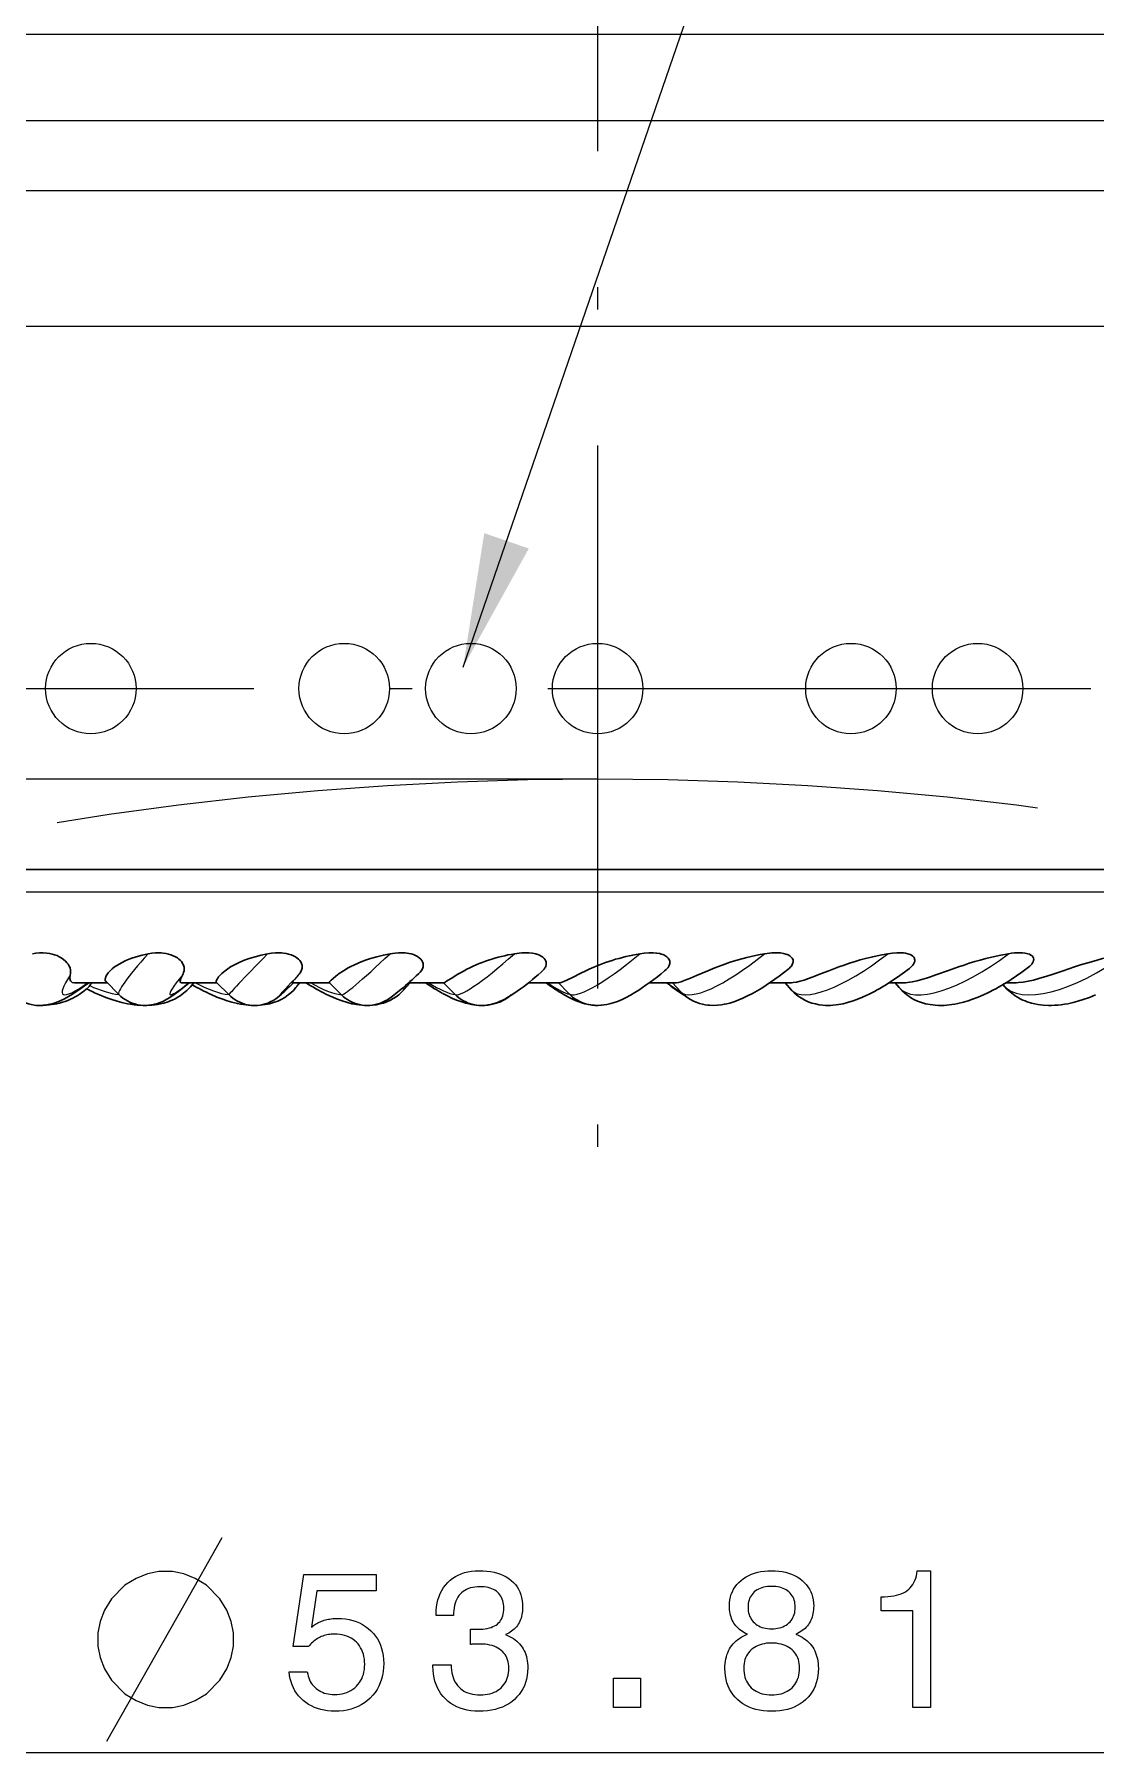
# Model space of a CAD drawing. Extents: x 0 to 420, y 0 to 594.
# Drawn here: x 260.23 to 283.69, y 248.71 to 286.67 of the extents above; entities that cross this region are included whole.
import ezdxf

# ---------------------------------------------------------------- set-up
doc = ezdxf.new("R2010")
doc.units = 0
doc.linetypes.add('DASHDOT', pattern=[18.5, 12, -3, 0.5, -3])
doc.linetypes.add('DASHED', pattern=[15, 12, -3])

msp = doc.modelspace()

# ---------------------------------------------------------------- linework, layer by layer
at = {"linetype": 'DASHDOT', "lineweight": 13}
for p, q in [((272.683, 351.588), (272.683, 260.119)), ((253.086, 272.215), (291.764, 272.215))]:
    msp.add_line(p, q, dxfattribs=at)
at = {"lineweight": 13}
for p, q in [((288.64, 286.67), (239.4, 286.67)), ((288.8, 284.76), (239.067, 284.76)), ((288.864, 283.215), (238.933, 283.215)), ((288.864, 280.215), (238.933, 280.215)), ((272.683, 270.215), (223.306, 270.215)), ((287.243, 267.715), (242.314, 267.715)), ((248.733, 248.707), (296.634, 248.707))]:
    msp.add_line(p, q, dxfattribs=at)
at = {"lineweight": 30}
msp.add_line((287.401, 268.215), (241.983, 268.215), dxfattribs=at)
at = {"lineweight": 30, "ltscale": 0.018034}
msp.add_line((261.844, 265.715), (261.123, 265.715), dxfattribs=at)
at = {"lineweight": 30, "ltscale": 0.008317}
msp.add_line((261.844, 265.715), (261.511, 265.715), dxfattribs=at)
at = {"lineweight": 30, "ltscale": 0.01002}
msp.add_line((262.101, 265.456), (261.819, 265.741), dxfattribs=at)
at = {"lineweight": 30, "ltscale": 0.019676}
msp.add_line((264.271, 265.715), (263.484, 265.715), dxfattribs=at)
at = {"lineweight": 30, "ltscale": 0.001276}
msp.add_line((263.727, 265.675), (263.758, 265.715), dxfattribs=at)
at = {"lineweight": 30, "ltscale": 0.012824}
msp.add_line((264.271, 265.715), (263.758, 265.715), dxfattribs=at)
at = {"lineweight": 30, "ltscale": 0.009715}
msp.add_line((264.537, 265.45), (264.262, 265.724), dxfattribs=at)
at = {"lineweight": 30, "ltscale": 0.020752}
msp.add_line((266.759, 265.715), (265.929, 265.715), dxfattribs=at)
at = {"lineweight": 30, "ltscale": 0.003514}
msp.add_line((266.017, 265.608), (266.108, 265.715), dxfattribs=at)
at = {"lineweight": 30, "ltscale": 0.016115}
msp.add_line((266.752, 265.715), (266.108, 265.715), dxfattribs=at)
at = {"lineweight": 30, "ltscale": 0.000127411}
msp.add_line((266.757, 265.715), (266.752, 265.715), dxfattribs=at)
at = {"lineweight": 30, "ltscale": 0.009332}
msp.add_line((267.02, 265.452), (266.756, 265.716), dxfattribs=at)
at = {"lineweight": 30, "ltscale": 0.005389}
msp.add_line((268.396, 265.555), (268.54, 265.715), dxfattribs=at)
at = {"lineweight": 30, "ltscale": 0.019364}
msp.add_line((269.281, 265.715), (268.506, 265.715), dxfattribs=at)
at = {"lineweight": 30, "ltscale": 0.018356}
msp.add_line((269.274, 265.715), (268.54, 265.715), dxfattribs=at)
at = {"lineweight": 30, "ltscale": 0.000138855}
msp.add_line((269.279, 265.715), (269.274, 265.715), dxfattribs=at)
at = {"lineweight": 30, "ltscale": 0.008869}
msp.add_line((269.527, 265.463), (269.278, 265.715), dxfattribs=at)
at = {"lineweight": 30, "ltscale": 0.016483}
msp.add_line((271.813, 265.715), (271.154, 265.715), dxfattribs=at)
at = {"lineweight": 30, "ltscale": 0.016983}
msp.add_line((271.833, 265.715), (271.154, 265.715), dxfattribs=at)
at = {"lineweight": 30, "ltscale": 0.008226}
msp.add_line((272.037, 265.483), (271.808, 265.72), dxfattribs=at)
at = {"lineweight": 30, "ltscale": 0.012834}
msp.add_line((274.337, 265.715), (273.824, 265.715), dxfattribs=at)
at = {"lineweight": 30, "ltscale": 0.014239}
msp.add_line((274.393, 265.715), (273.824, 265.715), dxfattribs=at)
at = {"lineweight": 30, "ltscale": 0.006899}
msp.add_line((274.526, 265.514), (274.337, 265.715), dxfattribs=at)
at = {"lineweight": 30, "ltscale": 0.004064}
msp.add_line((274.457, 265.53), (274.592, 265.44), dxfattribs=at)
at = {"lineweight": 30, "ltscale": 0.008427}
msp.add_line((276.827, 265.715), (276.49, 265.715), dxfattribs=at)
at = {"lineweight": 30, "ltscale": 0.011205}
msp.add_line((276.938, 265.715), (276.49, 265.715), dxfattribs=at)
at = {"lineweight": 30, "ltscale": 0.005388}
msp.add_line((276.971, 265.555), (276.826, 265.715), dxfattribs=at)
at = {"lineweight": 30, "ltscale": 0.003328}
msp.add_line((279.258, 265.715), (279.125, 265.715), dxfattribs=at)
at = {"lineweight": 30, "ltscale": 0.007964}
msp.add_line((279.444, 265.715), (279.125, 265.715), dxfattribs=at)
at = {"lineweight": 30, "ltscale": 0.003513}
msp.add_line((279.349, 265.608), (279.258, 265.715), dxfattribs=at)
at = {"lineweight": 30, "ltscale": 0.004482}
msp.add_line((281.889, 265.715), (281.709, 265.715), dxfattribs=at)
at = {"lineweight": 13}
for points in [[(269.709, 272.687), (277.914, 296.503), (290.933, 296.503)], [(261.836, 248.957), (263.536, 251.957), (264.386, 253.457)]]:
    msp.add_lwpolyline(points, dxfattribs=at)
at = {"lineweight": 30}
for points in [[(260.194, 266.357), (260.27, 266.37), (260.349, 266.378), (260.43, 266.379), (260.513, 266.373), (260.571, 266.364), (260.628, 266.351), (260.683, 266.335), (260.736, 266.315), (260.785, 266.291), (260.83, 266.266), (260.879, 266.232), (260.921, 266.196), (260.955, 266.16), (260.982, 266.125), (260.996, 266.101), (261.008, 266.078), (261.024, 266.035), (261.031, 266.005), (261.035, 265.977), (261.036, 265.942), (261.033, 265.911), (261.029, 265.882)], [(262.747, 266.357), (262.614, 266.327), (262.487, 266.292), (262.368, 266.252), (262.258, 266.207), (262.158, 266.158), (262.07, 266.107), (262.009, 266.065), (261.955, 266.023), (261.91, 265.981)], [(262.747, 266.357), (262.827, 266.37), (262.911, 266.378), (262.996, 266.379), (263.039, 266.377), (263.082, 266.373), (263.141, 266.364), (263.198, 266.351), (263.254, 266.334), (263.305, 266.314), (263.352, 266.29), (263.395, 266.264), (263.429, 266.239), (263.459, 266.212), (263.483, 266.185), (263.499, 266.164), (263.512, 266.144), (263.531, 266.104), (263.538, 266.082), (263.543, 266.062), (263.546, 266.039), (263.547, 266.017), (263.543, 265.978), (263.534, 265.943), (263.521, 265.911), (263.506, 265.882)], [(265.39, 266.357), (265.248, 266.327), (265.111, 266.292), (264.981, 266.252), (264.86, 266.207), (264.748, 266.158), (264.646, 266.107), (264.573, 266.065), (264.508, 266.023), (264.45, 265.981)], [(265.39, 266.357), (265.474, 266.37), (265.561, 266.378), (265.65, 266.379), (265.694, 266.377), (265.738, 266.373), (265.797, 266.364), (265.855, 266.351), (265.909, 266.333), (265.959, 266.313), (266.004, 266.289), (266.043, 266.263), (266.073, 266.237), (266.099, 266.21), (266.119, 266.183), (266.131, 266.162), (266.14, 266.142), (266.147, 266.122), (266.151, 266.102), (266.154, 266.08), (266.154, 266.059), (266.151, 266.037), (266.147, 266.016), (266.133, 265.977), (266.121, 265.955), (266.109, 265.934), (266.089, 265.907), (266.067, 265.882)], [(268.099, 266.357), (267.949, 266.327), (267.803, 266.292), (267.664, 266.252), (267.532, 266.207), (267.409, 266.158), (267.295, 266.107), (267.232, 266.076), (267.172, 266.044), (267.065, 265.981)], [(268.099, 266.357), (268.153, 266.366), (268.208, 266.373), (268.283, 266.378), (268.358, 266.379), (268.433, 266.375), (268.474, 266.371), (268.513, 266.364), (268.565, 266.352), (268.613, 266.337), (268.658, 266.319), (268.703, 266.295), (268.742, 266.268), (268.774, 266.239), (268.799, 266.207), (268.816, 266.175), (268.826, 266.143), (268.83, 266.111), (268.829, 266.089), (268.825, 266.067), (268.819, 266.045), (268.81, 266.025), (268.789, 265.987), (268.758, 265.947), (268.723, 265.912)], [(270.849, 266.357), (270.953, 266.372), (271.008, 266.377), (271.063, 266.379), (271.114, 266.379), (271.165, 266.377), (271.242, 266.369), (271.279, 266.362), (271.316, 266.353), (271.361, 266.339), (271.401, 266.323), (271.438, 266.303), (271.473, 266.279), (271.501, 266.252), (271.522, 266.225), (271.537, 266.196), (271.545, 266.168), (271.547, 266.139), (271.545, 266.111), (271.538, 266.084), (271.53, 266.064), (271.52, 266.045), (271.503, 266.019), (271.483, 265.994), (271.459, 265.97), (271.434, 265.947)], [(273.616, 266.357), (273.715, 266.371), (273.816, 266.379), (273.866, 266.38), (273.915, 266.378), (273.987, 266.372), (274.056, 266.36), (274.09, 266.351), (274.122, 266.34), (274.148, 266.33), (274.172, 266.318), (274.194, 266.305), (274.214, 266.291), (274.231, 266.276), (274.245, 266.261), (274.26, 266.24), (274.271, 266.217), (274.278, 266.195), (274.281, 266.169), (274.279, 266.143), (274.273, 266.118), (274.266, 266.1), (274.257, 266.082), (274.241, 266.057), (274.222, 266.034), (274.2, 266.01), (274.163, 265.978)], [(276.374, 266.357), (276.275, 266.34), (276.176, 266.32), (276.078, 266.299), (275.981, 266.276), (275.792, 266.225), (275.61, 266.168), (275.437, 266.108), (275.273, 266.045), (275.119, 265.981)], [(276.374, 266.357), (276.48, 266.372), (276.533, 266.376), (276.586, 266.379), (276.656, 266.379), (276.724, 266.375), (276.789, 266.365), (276.847, 266.35), (276.873, 266.341), (276.898, 266.33), (276.934, 266.309), (276.963, 266.285), (276.985, 266.259), (276.996, 266.236), (277.003, 266.213), (277.005, 266.189), (277.003, 266.171), (277, 266.154), (276.994, 266.137), (276.986, 266.12), (276.974, 266.099), (276.96, 266.079), (276.943, 266.06), (276.925, 266.041), (276.885, 266.006)], [(279.099, 266.357), (278.931, 266.327), (278.765, 266.291), (278.601, 266.251), (278.487, 266.22), (278.376, 266.187), (278.253, 266.148), (278.134, 266.108), (278.016, 266.066), (277.792, 265.981)], [(279.099, 266.357), (279.199, 266.371), (279.298, 266.379), (279.348, 266.38), (279.398, 266.378), (279.444, 266.375), (279.488, 266.369), (279.542, 266.357), (279.59, 266.339), (279.622, 266.323), (279.649, 266.303), (279.67, 266.281), (279.684, 266.258), (279.691, 266.236), (279.694, 266.214), (279.692, 266.192), (279.688, 266.175), (279.682, 266.159), (279.665, 266.127), (279.647, 266.103), (279.626, 266.08), (279.602, 266.056), (279.575, 266.034)], [(281.766, 266.357), (281.597, 266.327), (281.429, 266.291), (281.262, 266.251), (281.139, 266.218), (281.018, 266.183), (280.899, 266.146), (280.783, 266.108), (280.658, 266.066), (280.418, 265.981)], [(281.766, 266.357), (281.831, 266.367), (281.896, 266.374), (281.955, 266.378), (282.013, 266.38), (282.072, 266.378), (282.128, 266.372), (282.161, 266.366), (282.192, 266.358), (282.229, 266.345), (282.262, 266.328), (282.288, 266.308), (282.307, 266.284), (282.319, 266.259), (282.323, 266.232), (282.319, 266.205), (282.31, 266.18), (282.296, 266.154), (282.279, 266.13), (282.258, 266.106), (282.233, 266.083), (282.207, 266.061)], [(284.351, 266.357), (284.182, 266.326), (284.013, 266.291), (283.846, 266.25), (283.722, 266.217), (283.599, 266.182), (283.358, 266.109), (283.227, 266.066), (282.975, 265.981)], [(261.91, 265.981), (261.869, 265.937), (261.837, 265.894), (261.816, 265.855), (261.803, 265.819), (261.8, 265.803), (261.8, 265.788), (261.802, 265.769), (261.809, 265.754), (261.819, 265.741)], [(264.45, 265.981), (264.38, 265.923), (264.326, 265.869), (264.305, 265.845), (264.287, 265.821), (264.268, 265.79), (264.257, 265.764), (264.255, 265.752), (264.254, 265.743), (264.256, 265.734), (264.262, 265.724)], [(265.929, 265.715), (265.929, 265.715), (265.928, 265.715), (265.928, 265.716), (265.928, 265.716), (265.928, 265.717), (265.93, 265.721), (265.939, 265.735), (265.965, 265.766), (266.056, 265.869), (266.067, 265.882)], [(267.065, 265.981), (266.973, 265.92), (266.897, 265.864), (266.838, 265.814), (266.795, 265.772), (266.767, 265.741), (266.76, 265.73), (266.756, 265.722), (266.755, 265.719), (266.755, 265.717), (266.756, 265.716)], [(269.731, 265.981), (269.637, 265.93), (269.581, 265.897), (269.482, 265.836), (269.344, 265.748), (269.305, 265.724), (269.291, 265.718), (269.284, 265.715), (269.281, 265.715)], [(272.424, 265.981), (272.316, 265.93), (272.13, 265.836), (272.016, 265.78), (271.934, 265.743), (271.9, 265.73), (271.858, 265.718), (271.833, 265.715)], [(275.119, 265.981), (274.87, 265.874), (274.738, 265.818), (274.677, 265.793), (274.6, 265.763), (274.53, 265.74), (274.469, 265.724), (274.429, 265.717), (274.393, 265.715)], [(277.792, 265.981), (277.611, 265.911), (277.445, 265.847), (277.342, 265.81), (277.247, 265.777), (277.158, 265.751), (277.077, 265.731), (277.003, 265.719), (276.97, 265.716), (276.938, 265.715)], [(280.418, 265.981), (280.16, 265.889), (280.039, 265.847), (279.952, 265.819), (279.869, 265.793), (279.749, 265.76), (279.639, 265.736), (279.584, 265.726), (279.533, 265.72), (279.487, 265.716), (279.444, 265.715)], [(282.975, 265.981), (282.728, 265.899), (282.61, 265.861), (282.439, 265.81), (282.317, 265.777), (282.201, 265.751), (282.09, 265.731), (281.986, 265.719), (281.937, 265.716), (281.889, 265.715)], [(259.735, 265.472), (259.78, 265.429), (259.827, 265.39), (259.878, 265.355), (259.93, 265.323), (259.977, 265.299), (260.042, 265.271), (260.105, 265.25), (260.166, 265.235), (260.231, 265.223), (260.295, 265.217), (260.365, 265.215), (260.432, 265.218), (260.501, 265.226), (260.578, 265.241), (260.625, 265.253), (260.713, 265.281), (260.805, 265.318), (260.9, 265.363), (260.988, 265.411), (261.076, 265.463), (261.209, 265.55), (261.345, 265.645), (261.439, 265.714)], [(260.274, 265.217), (260.348, 265.215), (260.421, 265.216), (260.497, 265.22), (260.561, 265.226), (260.675, 265.242), (260.732, 265.253), (260.791, 265.267), (260.855, 265.284), (260.915, 265.304), (260.975, 265.326), (261.035, 265.352), (261.088, 265.377), (261.135, 265.402), (261.182, 265.428), (261.227, 265.457), (261.274, 265.49), (261.326, 265.53), (261.379, 265.575), (261.442, 265.637), (261.478, 265.675), (261.511, 265.715)], [(261.675, 265.448), (261.811, 265.393), (261.947, 265.345), (262.066, 265.308), (262.17, 265.281), (262.293, 265.254), (262.365, 265.241), (262.437, 265.231), (262.509, 265.223), (262.579, 265.218), (262.65, 265.215), (262.72, 265.215), (262.832, 265.221), (262.894, 265.228), (262.956, 265.237), (263.018, 265.249), (263.093, 265.267), (263.189, 265.297), (263.236, 265.315), (263.282, 265.335), (263.343, 265.364), (263.402, 265.396), (263.455, 265.429), (263.531, 265.483), (263.602, 265.543), (263.644, 265.583), (263.684, 265.625), (263.727, 265.675)], [(262.101, 265.456), (262.145, 265.416), (262.191, 265.378), (262.239, 265.345), (262.291, 265.314), (262.344, 265.288), (262.399, 265.265), (262.456, 265.247), (262.514, 265.232), (262.574, 265.222), (262.634, 265.216), (262.695, 265.215), (262.757, 265.218), (262.826, 265.227), (262.891, 265.241), (262.954, 265.259), (263.014, 265.28), (263.087, 265.313), (263.159, 265.351), (263.225, 265.39), (263.322, 265.455), (263.429, 265.534), (263.575, 265.649), (263.655, 265.714)], [(264.142, 265.455), (264.269, 265.4), (264.397, 265.351), (264.497, 265.318), (264.596, 265.288), (264.723, 265.258), (264.79, 265.244), (264.857, 265.233), (264.964, 265.221), (265.025, 265.217), (265.087, 265.215), (265.148, 265.216), (265.225, 265.22), (265.277, 265.225), (265.33, 265.233), (265.382, 265.242), (265.434, 265.254), (265.523, 265.28), (265.612, 265.313), (265.691, 265.35), (265.767, 265.393), (265.807, 265.42), (265.846, 265.448), (265.901, 265.492), (265.961, 265.548), (266.017, 265.608)], [(264.537, 265.45), (264.579, 265.41), (264.624, 265.374), (264.671, 265.341), (264.721, 265.312), (264.773, 265.286), (264.826, 265.264), (264.881, 265.246), (264.937, 265.232), (264.994, 265.222), (265.051, 265.217), (265.109, 265.215), (265.167, 265.217), (265.224, 265.224), (265.281, 265.235), (265.337, 265.25), (265.392, 265.269), (265.448, 265.293), (265.495, 265.317), (265.524, 265.334), (265.569, 265.363), (265.634, 265.413), (265.695, 265.465), (265.799, 265.56), (265.962, 265.715)], [(266.678, 265.466), (266.745, 265.434), (266.83, 265.396), (266.914, 265.361), (267.035, 265.316), (267.156, 265.279), (267.254, 265.254), (267.359, 265.234), (267.412, 265.227), (267.48, 265.219), (267.535, 265.216), (267.59, 265.215), (267.646, 265.216), (267.702, 265.22), (267.786, 265.23), (267.87, 265.247), (267.949, 265.269), (268.026, 265.297), (268.104, 265.332), (268.165, 265.366), (268.229, 265.407), (268.288, 265.452), (268.337, 265.495), (268.396, 265.555)], [(268.343, 265.573), (268.227, 265.477), (268.149, 265.418), (268.09, 265.376), (268.036, 265.342), (268.004, 265.324), (267.946, 265.295), (267.883, 265.268), (267.827, 265.249), (267.766, 265.234), (267.709, 265.223), (267.65, 265.217), (267.592, 265.215), (267.533, 265.217), (267.476, 265.223), (267.419, 265.234), (267.363, 265.248), (267.308, 265.266), (267.255, 265.288), (267.203, 265.314), (267.154, 265.343), (267.106, 265.376), (267.062, 265.412), (267.02, 265.452)], [(269.259, 265.481), (269.369, 265.424), (269.478, 265.372), (269.568, 265.334), (269.658, 265.301), (269.706, 265.285), (269.774, 265.265), (269.838, 265.249), (269.898, 265.237), (269.955, 265.227), (270.003, 265.221), (270.059, 265.217), (270.108, 265.215), (270.157, 265.216), (270.224, 265.219), (270.268, 265.224), (270.33, 265.234), (270.393, 265.249), (270.466, 265.271), (270.534, 265.298), (270.604, 265.332), (270.667, 265.369), (270.721, 265.407), (270.772, 265.448)], [(270.909, 265.53), (270.791, 265.45), (270.713, 265.402), (270.632, 265.356), (270.588, 265.333), (270.532, 265.307), (270.472, 265.282), (270.422, 265.264), (270.37, 265.249), (270.323, 265.237), (270.258, 265.225), (270.19, 265.217), (270.127, 265.215), (270.063, 265.217), (270.002, 265.224), (269.941, 265.235), (269.902, 265.244), (269.825, 265.269), (269.77, 265.292), (269.717, 265.32), (269.665, 265.35), (269.617, 265.384), (269.571, 265.422), (269.527, 265.463)], [(271.861, 265.501), (271.957, 265.445), (272.052, 265.393), (272.144, 265.348), (272.248, 265.304), (272.299, 265.285), (272.348, 265.269), (272.399, 265.254), (272.488, 265.234), (272.553, 265.223), (272.62, 265.217), (272.694, 265.215), (272.769, 265.219)], [(273.505, 265.501), (273.411, 265.445), (273.316, 265.394), (273.225, 265.349), (273.12, 265.304), (273.024, 265.271), (272.974, 265.256), (272.885, 265.235), (272.823, 265.225), (272.758, 265.218), (272.686, 265.215), (272.612, 265.218), (272.535, 265.226), (272.477, 265.237), (272.414, 265.254), (272.352, 265.275), (272.293, 265.3), (272.236, 265.33), (272.182, 265.363), (272.131, 265.399), (272.082, 265.44), (272.037, 265.483)], [(276.107, 265.481), (276, 265.425), (275.892, 265.374), (275.804, 265.337), (275.716, 265.303), (275.607, 265.269), (275.542, 265.252), (275.484, 265.24), (275.425, 265.229), (275.331, 265.218), (275.245, 265.215), (275.157, 265.218), (275.119, 265.222), (275.061, 265.23), (275.003, 265.241), (274.934, 265.26), (274.865, 265.284), (274.801, 265.312), (274.739, 265.345), (274.674, 265.386), (274.625, 265.422), (274.574, 265.466), (274.526, 265.514)], [(278.689, 265.466), (278.621, 265.434), (278.536, 265.396), (278.452, 265.361), (278.331, 265.316), (278.21, 265.279), (278.112, 265.254), (278.007, 265.234), (277.954, 265.227), (277.886, 265.219), (277.831, 265.216), (277.776, 265.215), (277.72, 265.216), (277.664, 265.22), (277.58, 265.23), (277.496, 265.247), (277.417, 265.269), (277.34, 265.297), (277.262, 265.332), (277.201, 265.366), (277.138, 265.407), (277.078, 265.452), (277.029, 265.495), (276.971, 265.555)], [(281.225, 265.455), (281.097, 265.4), (280.969, 265.351), (280.87, 265.318), (280.77, 265.288), (280.643, 265.258), (280.577, 265.244), (280.51, 265.233), (280.402, 265.221), (280.341, 265.217), (280.28, 265.215), (280.218, 265.216), (280.141, 265.22), (280.089, 265.225), (280.036, 265.233), (279.984, 265.242), (279.932, 265.254), (279.843, 265.28), (279.754, 265.313), (279.675, 265.35), (279.599, 265.393), (279.559, 265.42), (279.52, 265.448), (279.465, 265.492), (279.405, 265.548), (279.349, 265.608)], [(283.691, 265.448), (283.555, 265.393), (283.419, 265.345), (283.3, 265.308), (283.196, 265.281), (283.073, 265.254), (283.001, 265.241), (282.929, 265.231), (282.857, 265.223), (282.787, 265.218), (282.717, 265.215), (282.646, 265.215), (282.534, 265.221), (282.472, 265.228), (282.41, 265.237), (282.348, 265.249), (282.273, 265.267), (282.178, 265.297), (282.13, 265.315), (282.084, 265.335), (282.023, 265.364), (281.964, 265.396), (281.911, 265.429), (281.836, 265.483), (281.764, 265.543), (281.722, 265.583), (281.682, 265.625), (281.64, 265.675)]]:
    msp.add_lwpolyline(points, dxfattribs=at)
at = {"lineweight": 13}
for points in [[(263.286, 252.707), (262.986, 252.707), (262.736, 252.657), (262.486, 252.557), (262.236, 252.407), (261.936, 252.107), (261.786, 251.857), (261.686, 251.607), (261.636, 251.357), (261.636, 251.057), (261.686, 250.807), (261.786, 250.557), (261.936, 250.307), (262.236, 250.007), (262.486, 249.857), (262.736, 249.757), (262.986, 249.707), (263.286, 249.707), (263.536, 249.757), (263.786, 249.857), (264.036, 250.007), (264.336, 250.307), (264.486, 250.557), (264.586, 250.807), (264.636, 251.057), (264.636, 251.357), (264.586, 251.607), (264.486, 251.857), (264.336, 252.107), (264.036, 252.407), (263.786, 252.557), (263.536, 252.657)], [(265.866, 250.489), (266.266, 250.489), (266.275, 250.443), (266.285, 250.399), (266.299, 250.358), (266.315, 250.318), (266.333, 250.28), (266.354, 250.245), (266.377, 250.211), (266.402, 250.18), (266.431, 250.15), (266.461, 250.123), (266.494, 250.098), (266.528, 250.076), (266.565, 250.056), (266.602, 250.039), (266.642, 250.024), (266.684, 250.012), (266.727, 250.003), (266.772, 249.996), (266.819, 249.993), (266.867, 249.991), (266.926, 249.993), (266.983, 249.999), (267.037, 250.008), (267.089, 250.021), (267.139, 250.037), (267.186, 250.057), (267.231, 250.081), (267.274, 250.109), (267.314, 250.14), (267.352, 250.175), (267.387, 250.212), (267.418, 250.253), (267.445, 250.295), (267.469, 250.34), (267.489, 250.387), (267.506, 250.436), (267.519, 250.488), (267.528, 250.542), (267.533, 250.599), (267.535, 250.657), (267.533, 250.717), (267.528, 250.775), (267.519, 250.83), (267.506, 250.882), (267.49, 250.932), (267.47, 250.979), (267.446, 251.024), (267.419, 251.067), (267.388, 251.107), (267.354, 251.144), (267.316, 251.179), (267.276, 251.21), (267.234, 251.237), (267.189, 251.26), (267.142, 251.28), (267.092, 251.297), (267.039, 251.309), (266.984, 251.318), (266.927, 251.324), (266.867, 251.326), (266.832, 251.325), (266.798, 251.323), (266.765, 251.319), (266.732, 251.315), (266.7, 251.308), (266.668, 251.301), (266.637, 251.292), (266.607, 251.281), (266.577, 251.269), (266.548, 251.256), (266.519, 251.242), (266.491, 251.226), (266.464, 251.208), (266.438, 251.19), (266.412, 251.17), (266.388, 251.148), (266.363, 251.126), (266.34, 251.102), (266.318, 251.076), (266.296, 251.05), (265.952, 251.05), (266.188, 252.639), (267.79, 252.639), (267.79, 252.285), (266.477, 252.285), (266.357, 251.478), (266.379, 251.496), (266.401, 251.514), (266.425, 251.53), (266.449, 251.546), (266.474, 251.561), (266.5, 251.575), (266.526, 251.588), (266.554, 251.6), (266.582, 251.612), (266.611, 251.622), (266.64, 251.631), (266.67, 251.64), (266.701, 251.647), (266.732, 251.654), (266.764, 251.659), (266.796, 251.664), (266.829, 251.667), (266.862, 251.669), (266.896, 251.671), (266.93, 251.671), (267.021, 251.669), (267.108, 251.661), (267.191, 251.647), (267.271, 251.628), (267.347, 251.603), (267.419, 251.573), (267.488, 251.537), (267.554, 251.496), (267.615, 251.449), (267.673, 251.397), (267.727, 251.341), (267.775, 251.281), (267.817, 251.218), (267.853, 251.151), (267.884, 251.081), (267.91, 251.007), (267.929, 250.93), (267.944, 250.85), (267.952, 250.766), (267.955, 250.678), (267.952, 250.586), (267.943, 250.497), (267.928, 250.411), (267.907, 250.329), (267.88, 250.251), (267.847, 250.176), (267.809, 250.105), (267.764, 250.038), (267.713, 249.974), (267.656, 249.913), (267.595, 249.858), (267.53, 249.808), (267.461, 249.764), (267.389, 249.726), (267.313, 249.693), (267.234, 249.667), (267.151, 249.647), (267.064, 249.632), (266.974, 249.623), (266.88, 249.62), (266.796, 249.623), (266.716, 249.63), (266.638, 249.642), (266.564, 249.658), (266.492, 249.68), (266.423, 249.706), (266.357, 249.737), (266.294, 249.773), (266.234, 249.814), (266.177, 249.859), (266.123, 249.909), (266.075, 249.961), (266.031, 250.017), (265.993, 250.075), (265.959, 250.136), (265.93, 250.201), (265.907, 250.268), (265.888, 250.339), (265.874, 250.412)], [(269.045, 250.647), (269.443, 250.647), (269.446, 250.585), (269.452, 250.526), (269.462, 250.47), (269.474, 250.417), (269.49, 250.366), (269.509, 250.319), (269.531, 250.274), (269.557, 250.232), (269.585, 250.193), (269.617, 250.157), (269.652, 250.124), (269.69, 250.094), (269.73, 250.068), (269.773, 250.045), (269.818, 250.026), (269.866, 250.011), (269.917, 249.998), (269.971, 249.99), (270.027, 249.985), (270.086, 249.983), (270.144, 249.984), (270.199, 249.989), (270.252, 249.997), (270.302, 250.008), (270.35, 250.022), (270.395, 250.04), (270.438, 250.06), (270.478, 250.084), (270.516, 250.111), (270.551, 250.141), (270.583, 250.174), (270.612, 250.209), (270.638, 250.246), (270.66, 250.286), (270.678, 250.329), (270.694, 250.373), (270.706, 250.42), (270.714, 250.469), (270.719, 250.521), (270.721, 250.575), (270.719, 250.624), (270.714, 250.671), (270.706, 250.716), (270.694, 250.758), (270.679, 250.798), (270.66, 250.836), (270.639, 250.872), (270.614, 250.906), (270.585, 250.937), (270.553, 250.966), (270.518, 250.993), (270.481, 251.017), (270.44, 251.038), (270.397, 251.056), (270.352, 251.071), (270.303, 251.084), (270.252, 251.094), (270.198, 251.101), (270.141, 251.105), (270.082, 251.106), (270.074, 251.106), (270.065, 251.106), (270.056, 251.106), (270.048, 251.106), (270.039, 251.106), (270.03, 251.106), (270.021, 251.105), (270.012, 251.105), (270.003, 251.105), (269.993, 251.104), (269.984, 251.104), (269.974, 251.103), (269.963, 251.103), (269.952, 251.102), (269.94, 251.102), (269.927, 251.101), (269.914, 251.1), (269.9, 251.1), (269.886, 251.099), (269.871, 251.098), (269.871, 251.437), (269.88, 251.437), (269.89, 251.437), (269.899, 251.436), (269.908, 251.436), (269.917, 251.436), (269.925, 251.435), (269.934, 251.435), (269.943, 251.435), (269.951, 251.435), (269.96, 251.434), (269.968, 251.434), (269.976, 251.434), (269.984, 251.434), (269.992, 251.434), (270, 251.434), (270.008, 251.433), (270.016, 251.433), (270.023, 251.433), (270.03, 251.433), (270.038, 251.433), (270.094, 251.434), (270.148, 251.438), (270.199, 251.444), (270.246, 251.452), (270.291, 251.462), (270.333, 251.475), (270.371, 251.49), (270.407, 251.507), (270.439, 251.526), (270.469, 251.548), (270.495, 251.572), (270.519, 251.599), (270.54, 251.628), (270.559, 251.659), (270.574, 251.693), (270.587, 251.73), (270.596, 251.768), (270.603, 251.81), (270.608, 251.853), (270.609, 251.899), (270.608, 251.944), (270.604, 251.986), (270.597, 252.026), (270.587, 252.064), (270.575, 252.1), (270.56, 252.134), (270.542, 252.166), (270.522, 252.196), (270.499, 252.224), (270.473, 252.249), (270.445, 252.272), (270.414, 252.293), (270.381, 252.311), (270.345, 252.327), (270.307, 252.341), (270.267, 252.352), (270.224, 252.36), (270.179, 252.367), (270.132, 252.37), (270.082, 252.371), (270.026, 252.37), (269.973, 252.365), (269.922, 252.357), (269.875, 252.345), (269.83, 252.331), (269.788, 252.313), (269.748, 252.292), (269.712, 252.268), (269.678, 252.24), (269.647, 252.209), (269.618, 252.175), (269.593, 252.138), (269.571, 252.098), (269.552, 252.055), (269.535, 252.009), (269.522, 251.96), (269.511, 251.907), (269.504, 251.852), (269.5, 251.794), (269.498, 251.733), (269.114, 251.733), (269.114, 251.762), (269.117, 251.848), (269.125, 251.931), (269.137, 252.01), (269.155, 252.086), (269.178, 252.158), (269.207, 252.226), (269.24, 252.291), (269.278, 252.352), (269.322, 252.41), (269.37, 252.464), (269.423, 252.514), (269.48, 252.558), (269.54, 252.597), (269.604, 252.631), (269.671, 252.66), (269.742, 252.684), (269.816, 252.702), (269.894, 252.715), (269.976, 252.723), (270.061, 252.726), (270.151, 252.723), (270.236, 252.717), (270.318, 252.706), (270.396, 252.692), (270.469, 252.672), (270.538, 252.649), (270.603, 252.621), (270.664, 252.589), (270.721, 252.553), (270.773, 252.513), (270.822, 252.468), (270.865, 252.421), (270.903, 252.37), (270.935, 252.315), (270.963, 252.258), (270.986, 252.196), (271.004, 252.132), (271.016, 252.064), (271.024, 251.993), (271.026, 251.918), (271.026, 251.875), (271.023, 251.834), (271.018, 251.794), (271.011, 251.755), (271.003, 251.717), (270.992, 251.68), (270.979, 251.645), (270.965, 251.611), (270.949, 251.578), (270.931, 251.547), (270.91, 251.517), (270.889, 251.488), (270.865, 251.461), (270.839, 251.436), (270.812, 251.412), (270.782, 251.389), (270.751, 251.368), (270.718, 251.348), (270.684, 251.33), (270.647, 251.313), (270.694, 251.294), (270.739, 251.274), (270.782, 251.251), (270.822, 251.226), (270.86, 251.2), (270.896, 251.171), (270.929, 251.141), (270.96, 251.108), (270.989, 251.073), (271.015, 251.037), (271.039, 250.999), (271.06, 250.958), (271.079, 250.917), (271.095, 250.873), (271.109, 250.828), (271.12, 250.781), (271.129, 250.732), (271.135, 250.681), (271.139, 250.629), (271.14, 250.575), (271.137, 250.49), (271.129, 250.409), (271.114, 250.331), (271.093, 250.257), (271.067, 250.186), (271.034, 250.118), (270.996, 250.054), (270.951, 249.993), (270.901, 249.936), (270.845, 249.882), (270.784, 249.832), (270.719, 249.787), (270.651, 249.748), (270.578, 249.714), (270.502, 249.686), (270.421, 249.662), (270.337, 249.644), (270.249, 249.631), (270.157, 249.623), (270.061, 249.62), (269.97, 249.623), (269.883, 249.631), (269.8, 249.645), (269.72, 249.664), (269.644, 249.688), (269.572, 249.718), (269.504, 249.753), (269.439, 249.794), (269.378, 249.84), (269.321, 249.892), (269.268, 249.948), (269.221, 250.008), (269.18, 250.072), (269.144, 250.139), (269.114, 250.209), (269.089, 250.284), (269.07, 250.362), (269.056, 250.443), (269.048, 250.529), (269.045, 250.617)], [(275.993, 251.322), (275.955, 251.34), (275.918, 251.36), (275.883, 251.382), (275.851, 251.404), (275.82, 251.428), (275.791, 251.454), (275.765, 251.48), (275.74, 251.508), (275.717, 251.538), (275.696, 251.568), (275.677, 251.6), (275.661, 251.633), (275.646, 251.668), (275.633, 251.704), (275.622, 251.742), (275.613, 251.781), (275.606, 251.822), (275.601, 251.864), (275.598, 251.907), (275.597, 251.952), (275.6, 252.019), (275.607, 252.084), (275.62, 252.146), (275.638, 252.206), (275.662, 252.263), (275.69, 252.318), (275.724, 252.37), (275.762, 252.419), (275.806, 252.466), (275.855, 252.511), (275.909, 252.551), (275.965, 252.588), (276.024, 252.62), (276.087, 252.648), (276.153, 252.672), (276.222, 252.691), (276.294, 252.706), (276.369, 252.717), (276.447, 252.723), (276.529, 252.726), (276.611, 252.723), (276.689, 252.717), (276.765, 252.706), (276.837, 252.691), (276.906, 252.672), (276.972, 252.648), (277.034, 252.62), (277.094, 252.588), (277.15, 252.551), (277.203, 252.511), (277.251, 252.466), (277.295, 252.419), (277.333, 252.37), (277.366, 252.318), (277.395, 252.263), (277.418, 252.206), (277.436, 252.146), (277.448, 252.084), (277.456, 252.019), (277.459, 251.952), (277.458, 251.907), (277.455, 251.863), (277.45, 251.821), (277.443, 251.78), (277.434, 251.741), (277.424, 251.703), (277.411, 251.666), (277.397, 251.631), (277.38, 251.598), (277.362, 251.566), (277.341, 251.536), (277.319, 251.506), (277.294, 251.479), (277.268, 251.452), (277.239, 251.427), (277.208, 251.403), (277.175, 251.381), (277.14, 251.36), (277.103, 251.34), (277.064, 251.322), (277.113, 251.302), (277.158, 251.28), (277.202, 251.257), (277.242, 251.231), (277.281, 251.204), (277.317, 251.175), (277.35, 251.143), (277.382, 251.11), (277.41, 251.074), (277.437, 251.037), (277.46, 250.998), (277.482, 250.957), (277.5, 250.914), (277.517, 250.87), (277.531, 250.823), (277.542, 250.776), (277.551, 250.726), (277.557, 250.675), (277.561, 250.622), (277.562, 250.567), (277.559, 250.482), (277.551, 250.401), (277.537, 250.323), (277.517, 250.249), (277.492, 250.178), (277.461, 250.111), (277.425, 250.047), (277.383, 249.987), (277.336, 249.931), (277.283, 249.877), (277.225, 249.829), (277.163, 249.785), (277.097, 249.746), (277.028, 249.713), (276.955, 249.684), (276.877, 249.661), (276.796, 249.643), (276.711, 249.63), (276.622, 249.623), (276.529, 249.62), (276.436, 249.623), (276.347, 249.63), (276.262, 249.643), (276.181, 249.661), (276.104, 249.684), (276.03, 249.713), (275.961, 249.746), (275.895, 249.785), (275.834, 249.829), (275.776, 249.877), (275.723, 249.931), (275.676, 249.987), (275.634, 250.047), (275.598, 250.111), (275.568, 250.178), (275.543, 250.249), (275.523, 250.323), (275.509, 250.401), (275.501, 250.482), (275.498, 250.567), (275.499, 250.622), (275.503, 250.675), (275.509, 250.726), (275.518, 250.776), (275.529, 250.823), (275.543, 250.87), (275.559, 250.914), (275.578, 250.957), (275.6, 250.998), (275.623, 251.037), (275.65, 251.074), (275.678, 251.11), (275.709, 251.143), (275.743, 251.175), (275.779, 251.204), (275.817, 251.231), (275.857, 251.257), (275.9, 251.28), (275.946, 251.302)], [(279.651, 249.707), (279.651, 251.84), (278.951, 251.84), (278.951, 252.146), (279.026, 252.148), (279.098, 252.154), (279.165, 252.161), (279.228, 252.172), (279.288, 252.185), (279.343, 252.2), (279.394, 252.218), (279.442, 252.239), (279.485, 252.262), (279.525, 252.288), (279.561, 252.317), (279.594, 252.349), (279.624, 252.385), (279.651, 252.423), (279.675, 252.465), (279.696, 252.511), (279.714, 252.56), (279.729, 252.612), (279.741, 252.667), (279.75, 252.726), (280.043, 252.726), (280.043, 249.707)], [(276.008, 251.918), (276.01, 251.876), (276.014, 251.835), (276.021, 251.797), (276.031, 251.76), (276.044, 251.724), (276.059, 251.69), (276.078, 251.658), (276.099, 251.628), (276.123, 251.599), (276.151, 251.572), (276.18, 251.548), (276.211, 251.525), (276.244, 251.506), (276.279, 251.489), (276.316, 251.474), (276.355, 251.463), (276.396, 251.453), (276.438, 251.447), (276.483, 251.443), (276.529, 251.442), (276.576, 251.443), (276.62, 251.447), (276.663, 251.453), (276.704, 251.463), (276.743, 251.474), (276.78, 251.489), (276.815, 251.506), (276.849, 251.525), (276.88, 251.548), (276.909, 251.572), (276.937, 251.599), (276.961, 251.628), (276.982, 251.658), (277.001, 251.69), (277.016, 251.724), (277.029, 251.76), (277.039, 251.797), (277.046, 251.835), (277.05, 251.876), (277.052, 251.918), (277.05, 251.96), (277.046, 252), (277.039, 252.039), (277.03, 252.075), (277.017, 252.11), (277.002, 252.143), (276.984, 252.174), (276.963, 252.203), (276.939, 252.231), (276.913, 252.257), (276.884, 252.28), (276.853, 252.301), (276.82, 252.319), (276.784, 252.335), (276.747, 252.349), (276.708, 252.36), (276.666, 252.369), (276.623, 252.375), (276.577, 252.379), (276.529, 252.38), (276.481, 252.379), (276.436, 252.375), (276.393, 252.369), (276.352, 252.36), (276.312, 252.349), (276.275, 252.335), (276.24, 252.319), (276.207, 252.301), (276.176, 252.28), (276.147, 252.257), (276.121, 252.231), (276.097, 252.203), (276.076, 252.174), (276.058, 252.143), (276.043, 252.11), (276.03, 252.075), (276.021, 252.039), (276.014, 252), (276.01, 251.96)], [(275.913, 250.575), (275.915, 250.522), (275.92, 250.47), (275.928, 250.421), (275.94, 250.374), (275.955, 250.33), (275.973, 250.288), (275.994, 250.248), (276.019, 250.21), (276.047, 250.175), (276.079, 250.142), (276.113, 250.112), (276.15, 250.085), (276.189, 250.061), (276.23, 250.04), (276.274, 250.023), (276.32, 250.008), (276.369, 249.997), (276.42, 249.989), (276.473, 249.984), (276.529, 249.983), (276.585, 249.984), (276.639, 249.989), (276.69, 249.997), (276.739, 250.008), (276.785, 250.023), (276.829, 250.04), (276.871, 250.061), (276.91, 250.085), (276.947, 250.112), (276.981, 250.142), (277.013, 250.175), (277.041, 250.21), (277.066, 250.248), (277.087, 250.288), (277.105, 250.33), (277.12, 250.374), (277.132, 250.421), (277.14, 250.47), (277.145, 250.522), (277.147, 250.575), (277.145, 250.625), (277.14, 250.673), (277.132, 250.719), (277.12, 250.762), (277.106, 250.804), (277.087, 250.843), (277.066, 250.88), (277.041, 250.915), (277.013, 250.948), (276.982, 250.979), (276.948, 251.007), (276.911, 251.032), (276.872, 251.055), (276.831, 251.074), (276.787, 251.09), (276.74, 251.104), (276.691, 251.114), (276.639, 251.122), (276.585, 251.126), (276.529, 251.128), (276.473, 251.126), (276.419, 251.122), (276.368, 251.114), (276.319, 251.104), (276.273, 251.09), (276.229, 251.074), (276.187, 251.055), (276.148, 251.032), (276.112, 251.007), (276.078, 250.979), (276.047, 250.948), (276.019, 250.915), (275.994, 250.88), (275.973, 250.843), (275.954, 250.804), (275.94, 250.762), (275.928, 250.719), (275.92, 250.673), (275.915, 250.625)], [(273.034, 249.707), (273.034, 250.35), (273.63, 250.35), (273.63, 249.707)]]:
    msp.add_lwpolyline(points, close=True, dxfattribs=at)
for centre in [(261.483, 272.215), (267.083, 272.215), (269.883, 272.215), (272.683, 272.215), (278.283, 272.215), (281.083, 272.215)]:
    msp.add_circle(centre, 1, dxfattribs=at)
at = {"linetype": 'DASHED', "lineweight": 13}
for start, end in [(90, 108.99037), (71.00962, 90)]:
    msp.add_arc((272.683, 195.535), 74.68, start, end, dxfattribs=at)
at = {"lineweight": 30}
for centre, radius, start, end in [((271.433, 262.756), 3.648, 99.2192, 117.8234), ((274.349, 261.956), 4.462, 99.46, 115.5629), ((260.392, 274.869), 12.232, 310.5426, 312.9293), ((266.58, 271.522), 7.392, 305.8436, 311.0423), ((270.229, 270.705), 6.15, 302.1964, 309.771), ((273.367, 270.359), 5.596, 299.3205, 308.9463), ((276.292, 270.164), 5.275, 297.0243, 308.4751), ((279.083, 270.012), 5.036, 295.1707, 308.3266), ((263.288, 269.23), 4.112, 242.4743, 246.8994), ((265.946, 269.393), 4.332, 239.1638, 245.3826), ((268.673, 269.474), 4.477, 237.1004, 243.5366), ((271.476, 269.521), 4.609, 235.6686, 241.2451), ((274.428, 269.663), 4.89, 233.8479, 238.3316), ((277.738, 270.143), 5.66, 231.4698, 234.5773)]:
    msp.add_arc(centre, radius, start, end, dxfattribs=at)
at = {"lineweight": 13}
for centre, major_axis, ratio, start_param, end_param in [((264.053, 267.394), (1.951, 1.938), 0.083947, 2.217419, 3.141542), ((266.482, 267.394), (1.945, 1.944), 0.016828, 2.149905, 3.141641), ((268.967, 267.394), (1.947, 1.942), 0.050444, 3.141641, 4.200641), ((271.485, 267.394), (1.958, 1.931), 0.11726, 3.141541, 4.268461), ((274.015, 267.394), (1.978, 1.911), 0.183013, 3.14163, 4.33736), ((276.533, 267.394), (2.007, 1.88), 0.247108, 3.141547, 4.407976), ((279.015, 267.394), (2.045, 1.839), 0.308966, 3.141625, 4.480975), ((281.44, 267.394), (2.091, 1.786), 0.368026, 3.141546, 4.557056), ((283.786, 267.394), (2.147, 1.719), 0.423753, 3.143039, 4.636949), ((262.255, 266.828), (1.395, 1.363), 0.150306, 2.479842, 3.924762), ((264.614, 266.828), (1.384, 1.374), 0.083947, 2.411561, 3.856476), ((267.047, 266.828), (1.379, 1.379), 0.016828, 2.344047, 3.788983), ((261.127, 266.828), (1.522, -1.219), 0.423753, 5.246505, 5.690693), ((261.58, 267.394), (2.147, -1.719), 0.423753, 6.283143, 6.324702), ((263.443, 266.828), (1.483, -1.266), 0.368026, 5.244985, 5.793931), ((263.926, 267.394), (2.091, -1.786), 0.368026, 0.000047, 0.121907), ((265.842, 266.828), (1.45, -1.304), 0.308966, 5.321661, 5.882191), ((266.351, 267.394), (2.045, -1.839), 0.308966, 6.283153, 6.434965), ((268.304, 266.828), (1.423, -1.333), 0.247108, 5.394096, 5.944803), ((270.805, 266.828), (1.403, -1.355), 0.183013, 5.464722, 5.965044), ((273.323, 266.828), (1.388, -1.369), 0.11726, 5.533624, 5.881426)]:
    msp.add_ellipse(centre, major_axis=major_axis, ratio=ratio, start_param=start_param, end_param=end_param, dxfattribs=at)
at = {"lineweight": 30}
for centre, major_axis, ratio, start_param, end_param in [((264.195, 269.025), (-3.146, -3.286), 0.127037, 6.085371, 6.40423), ((266.68, 269.025), (-3.219, -3.302), 0.069037, 6.031519, 6.350378)]:
    msp.add_ellipse(centre, major_axis=major_axis, ratio=ratio, start_param=start_param, end_param=end_param, dxfattribs=at)
at = {"lineweight": 13}
msp.add_solid([(270.178, 275.65), (269.709, 272.687), (271.163, 275.311)], dxfattribs=at)

doc.saveas('drawing.dxf')
